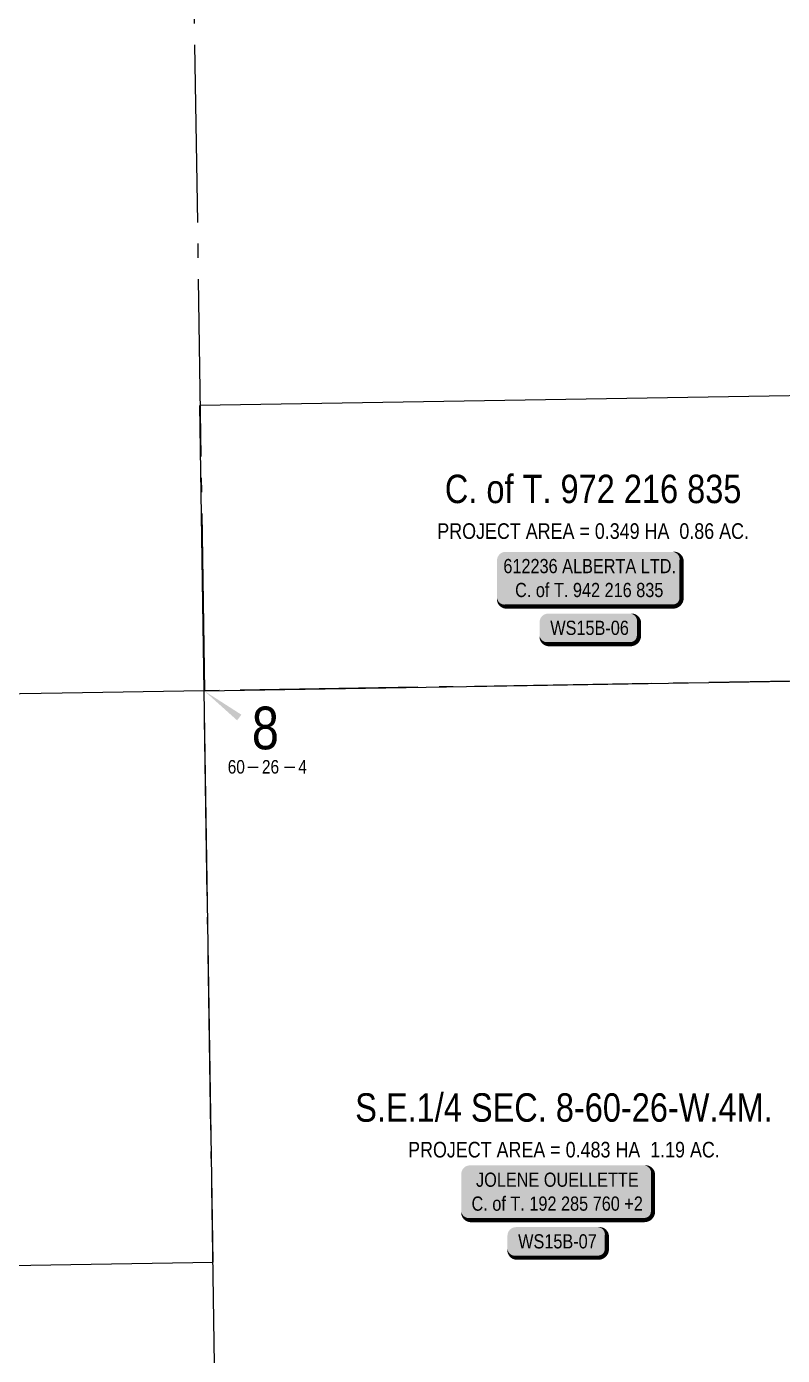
# Model space of a CAD drawing. Extents: x 72365 to 80261, y 6000112 to 6008999.
# Drawn here: x 74053 to 74586, y 6000601 to 6001537 of the extents above; entities that cross this region are included whole.
import ezdxf
from ezdxf.enums import TextEntityAlignment as Align

# ---------------------------------------------------------------- set-up
doc = ezdxf.new("R2010")
doc.units = 0
doc.header["$LTSCALE"] = 5
doc.linetypes.add('foc-QUARTERLINE', pattern=[33, 25, -3, 2, -3])
for name, color, linetype in [('10', 1, 'Continuous'), ('AS-OWNER', 7, 'Continuous'), ('C-SYMBOL', 7, 'Continuous'), ('L-AREAREQUIRED', 7, 'Continuous'), ('L-QSEC', 8, 'foc-QUARTERLINE'), ('L-SECLBL', 7, 'Continuous'), ('L-TITLEDB', 4, 'Continuous'), ('P-APEX RECON-LINE LIST', 240, 'Continuous')]:
    doc.layers.add(name, color=color, linetype=linetype)
doc.styles.add('100L', font='ARIALN.TTF', dxfattribs={"height": 2})
doc.styles.add('175L', font='ARIALN.TTF', dxfattribs={"height": 20})
doc.styles.add('80', font='ARIALN.TTF', dxfattribs={"height": 10})
doc.styles.add('80L', font='ARIALN.TTF', dxfattribs={"height": 10})
doc.styles.add('SIMPLEX', font='ARIALN.TTF')

# ---------------------------------------------------------------- blocks, each defined once
blk = doc.blocks.new('L-SECLBL')
at = {"layer": '10', "color": 7}
for p, q in [((-5.08, -27.83), (-12.29, -27.83)), ((20.7, -27.83), (13.5, -27.83))]:
    blk.add_line(p, q, dxfattribs=at)
at = {"layer": '10', "color": 2, "style": 'SIMPLEX'}
blk.add_attdef('SEC', text='', height=30, dxfattribs=at).set_placement((0, 0), align=Align.MIDDLE)
at = {"layer": '10', "color": 5, "style": '80L'}
blk.add_attdef('TWP', text='', height=9.5, dxfattribs=at).set_placement((-14.43, -27.37), align=Align.MIDDLE_RIGHT)
blk.add_attdef('RGE', text='', height=9.5, dxfattribs=at).set_placement((3.62, -27.37), align=Align.MIDDLE_CENTER)
blk.add_attdef('MER', text='', height=9.5, dxfattribs=at).set_placement((23.17, -27.37), align=Align.MIDDLE_LEFT)
blk = doc.blocks.new('*U1471')
h = blk.add_hatch(color=59)
edge = h.paths.add_edge_path()
edge.add_line((-61.5, -20), (61.5, -20))
edge.add_arc((61.5, -14), 6, 270, 360)
edge.add_line((67.5, -14), (67.5, 12.5))
edge.add_arc((61.5, 12.5), 6, 0, 90)
edge.add_line((61.5, 18.5), (-61.5, 18.5))
edge.add_arc((-61.5, 12.5), 6, 90, 180)
edge.add_line((-67.5, 12.5), (-67.5, -14))
edge.add_arc((-61.5, -14), 6, 180, 270)
at = {"color": 1, "flags": 128}
blk.add_lwpolyline([(-61.5, -20, 3, 3, 0), (61.5, -20, 3, 3, 0.414214), (67.5, -14, 3, 3, 0), (67.5, 12.5, 3, 0, 0.414214), (61.5, 18.5, 0, 0, 0), (-61.5, 18.5, 0, 0, 0.414214), (-67.5, 12.5, 0, 0, 0), (-67.5, -14, 0, 3, 0.414214)], format="xyseb", close=True, dxfattribs=at)
blk.add_lwpolyline([(-46.32, -15.58, 0, 7.5, 0), (0, 0, 0, 0, 0)], format="xyseb", dxfattribs=at)
at = {"color": 1, "style": '80'}
blk.add_attdef('ENTER_TEXT_001', (-35.99, -5), '', height=10, dxfattribs=at)
blk = doc.blocks.new('*U1474')
h = blk.add_hatch(color=59)
edge = h.paths.add_edge_path()
edge.add_line((-59, -20), (59, -20))
edge.add_arc((59, -14), 6, 270, 360)
edge.add_line((65, -14), (65, 12.5))
edge.add_arc((59, 12.5), 6, 0, 90)
edge.add_line((59, 18.5), (-59, 18.5))
edge.add_arc((-59, 12.5), 6, 90, 180)
edge.add_line((-65, 12.5), (-65, -14))
edge.add_arc((-59, -14), 6, 180, 270)
at = {"color": 1, "flags": 128}
blk.add_lwpolyline([(-59, -20, 3, 3, 0), (59, -20, 3, 3, 0.414214), (65, -14, 3, 3, 0), (65, 12.5, 3, 0, 0.414214), (59, 18.5, 0, 0, 0), (-59, 18.5, 0, 0, 0.414214), (-65, 12.5, 0, 0, 0), (-65, -14, 0, 3, 0.414214)], format="xyseb", close=True, dxfattribs=at)
blk.add_lwpolyline([(-46.32, -15.58, 0, 7.5, 0), (0, 0, 0, 0, 0)], format="xyseb", dxfattribs=at)
at = {"color": 1, "style": '80'}
blk.add_attdef('ENTER_TEXT_001', (-35.99, -5), '', height=10, dxfattribs=at)
blk = doc.blocks.new('*U408')
at = {"true_color": 0xffffa8}
h = blk.add_hatch(color=51, dxfattribs=at)
edge = h.paths.add_edge_path()
edge.add_line((-29, -11.5), (29, -11.5))
edge.add_arc((29, -5.5), 6, 270, 360)
edge.add_line((35, -5.5), (35, 4))
edge.add_arc((29, 4), 6, 0, 90)
edge.add_line((29, 10), (-29, 10))
edge.add_arc((-29, 4), 6, 90, 180)
edge.add_line((-35, 4), (-35, -5.5))
edge.add_arc((-29, -5.5), 6, 180, 270)
at = {"color": 240, "flags": 128}
blk.add_lwpolyline([(-29, -11.5, 3, 3, 0), (29, -11.5, 3, 3, 0.414214), (35, -5.5, 3, 3, 0), (35, 4, 3, 0, 0.414214), (29, 10, 0, 0, 0), (-29, 10, 0, 0, 0.414214), (-35, 4, 0, 0, 0), (-35, -5.5, 0, 3, 0.414214)], format="xyseb", close=True, dxfattribs=at)
for points in [[(-21.42, -2.12, 0, 10, 0), (0, 0, 5, 5, 0)], [(21, -3.69, 0, 10, 0), (0, 0, 5, 5, 0)]]:
    blk.add_lwpolyline(points, format="xyseb", dxfattribs=at)
at = {"color": 4, "style": '80'}
blk.add_attdef('OTHER_001', (-14.7, -5), '', height=10, dxfattribs=at)

msp = doc.modelspace()

# ---------------------------------------------------------------- linework, layer by layer
at = {"layer": 'L-QSEC', "flags": 128}
for points in [[(74179.023, 6001068.828), (74166.598, 6001872.769)], [(74988.862, 6001082.1), (74178.489, 6001068.826)], [(74190.872, 6000264.401), (74178.489, 6001068.826)]]:
    msp.add_lwpolyline(points, dxfattribs=at)
at = {"layer": 'L-SECLBL', "flags": 128}
msp.add_lwpolyline([(74178.489, 6001068.826, 0, 5, 0), (74203.205, 6001050.001, 0, 0, 0)], format="xyseb", dxfattribs=at)
at = {"layer": 'L-TITLEDB', "flags": 128}
for points in [[(75005.891, 6001283.302), (74175.382, 6001269.881)], [(74178.489, 6001068.826), (74175.382, 6001269.881)], [(74178.489, 6001068.826), (74989.005, 6001082.102)]]:
    msp.add_lwpolyline(points, dxfattribs=at)
msp.add_lwpolyline([(74084.684, 6000664.801), (74184.788, 6000666.463), (74178.489, 6001068.826), (74078.478, 6001067.188), (73886.686, 6001064.046), (73603.74, 6001059.411), (73604.973, 6000973.686), (73369.677, 6000969.832), (73371.033, 6000875.591), (73503.487, 6000877.819), (73506.69, 6000655.207)], close=True, dxfattribs=at)

# ---------------------------------------------------------------- block references
at = {"layer": 'AS-OWNER'}
ref = msp.add_blockref('*U1474', (74449.79, 6001148.19), dxfattribs=at)
ref.add_attrib('ENTER_TEXT_001', '612236 ALBERTA LTD.', (74389.268, 6001151.677), dxfattribs={"layer": '0', "color": 1, "height": 10, "style": '80'})
ref.add_attrib('ENTER_TEXT_002', 'C. of T. 942 216 835', (74397.525, 6001134.833), dxfattribs={"layer": '0', "color": 1, "height": 10, "style": '80'})
ref = msp.add_blockref('*U1471', (74427.157, 6000716.053), dxfattribs=at)
ref.add_attrib('ENTER_TEXT_001', 'JOLENE OUELLETTE', (74370.016, 6000719.472), dxfattribs={"layer": '0', "color": 1, "height": 10, "style": '80'})
ref.add_attrib('ENTER_TEXT_002', 'C. of T. 192 285 760 +2', (74366.833, 6000702.628), dxfattribs={"layer": '0', "color": 1, "height": 10, "style": '80'})
at = {"layer": 'L-SECLBL'}
msp.add_blockref('L-SECLBL', (74221.612, 6001042.66), dxfattribs=at).add_auto_attribs({'SEC': '8', 'TWP': '60', 'RGE': '26', 'MER': '4'})
at = {"layer": 'P-APEX RECON-LINE LIST'}
ref = msp.add_blockref('*U408', (74449.79, 6001113.194), dxfattribs=at)
ref.add_attrib('OTHER_001', 'WS15B-06', (74422.29, 6001108.191), dxfattribs={"layer": '0', "color": 4, "height": 10, "style": '80'})
ref = msp.add_blockref('*U408', (74427.157, 6000681.057), dxfattribs=at)
ref.add_attrib('OTHER_001', 'WS15B-07', (74399.657, 6000676.054), dxfattribs={"layer": '0', "color": 4, "height": 10, "style": '80'})

# ---------------------------------------------------------------- texts
at = {"layer": 'C-SYMBOL', "color": 3, "style": '175L'}
for s, p in [('C. of T. 972 216 835', (74452.497, 6001195.027)), ('S.E.1/4 SEC. 8-60-26-W.4M.', (74431.941, 6000759.323))]:
    msp.add_text(s, height=20, dxfattribs=at).set_placement(p, align=Align.BOTTOM_CENTER)
at = {"layer": 'L-AREAREQUIRED', "color": 5, "style": '100L'}
for s, p in [('PROJECT AREA = 0.349 HA  0.86 AC.', (74452.497, 6001172.527)), ('PROJECT AREA = 0.483 HA  1.19 AC.', (74431.941, 6000736.823))]:
    msp.add_text(s, height=11, dxfattribs=at).set_placement(p, align=Align.BOTTOM_CENTER)

doc.saveas('drawing.dxf')
